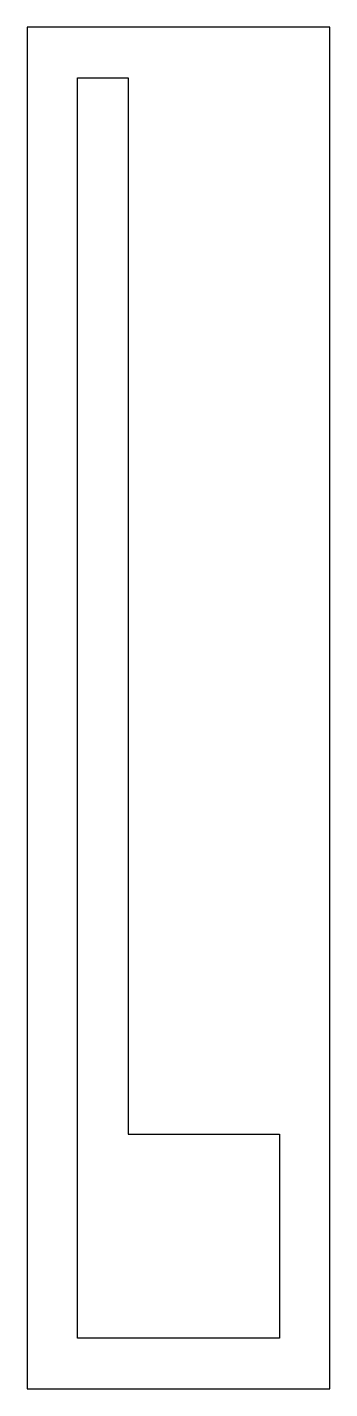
# Model space of a CAD drawing. Extents: x 0 to 24, y 0 to 108.
import ezdxf

# ---------------------------------------------------------------- set-up
doc = ezdxf.new("R2010")
doc.units = 0
doc.layers.add('CUT', color=7, linetype='Continuous')
doc.layers.add('OUTSIDE', color=1, linetype='Continuous')

msp = doc.modelspace()

# ---------------------------------------------------------------- linework, layer by layer
at = {"layer": 'CUT'}
msp.add_lwpolyline([(7.9975, 103.98), (7.9975, 20.19), (20, 20.19), (20, 4.02), (4, 4.02), (4, 103.98)], close=True, dxfattribs=at)
at = {"layer": 'OUTSIDE'}
msp.add_lwpolyline([(0, 0), (24, 0), (24, 108), (0, 108)], close=True, dxfattribs=at)

doc.saveas('drawing.dxf')
